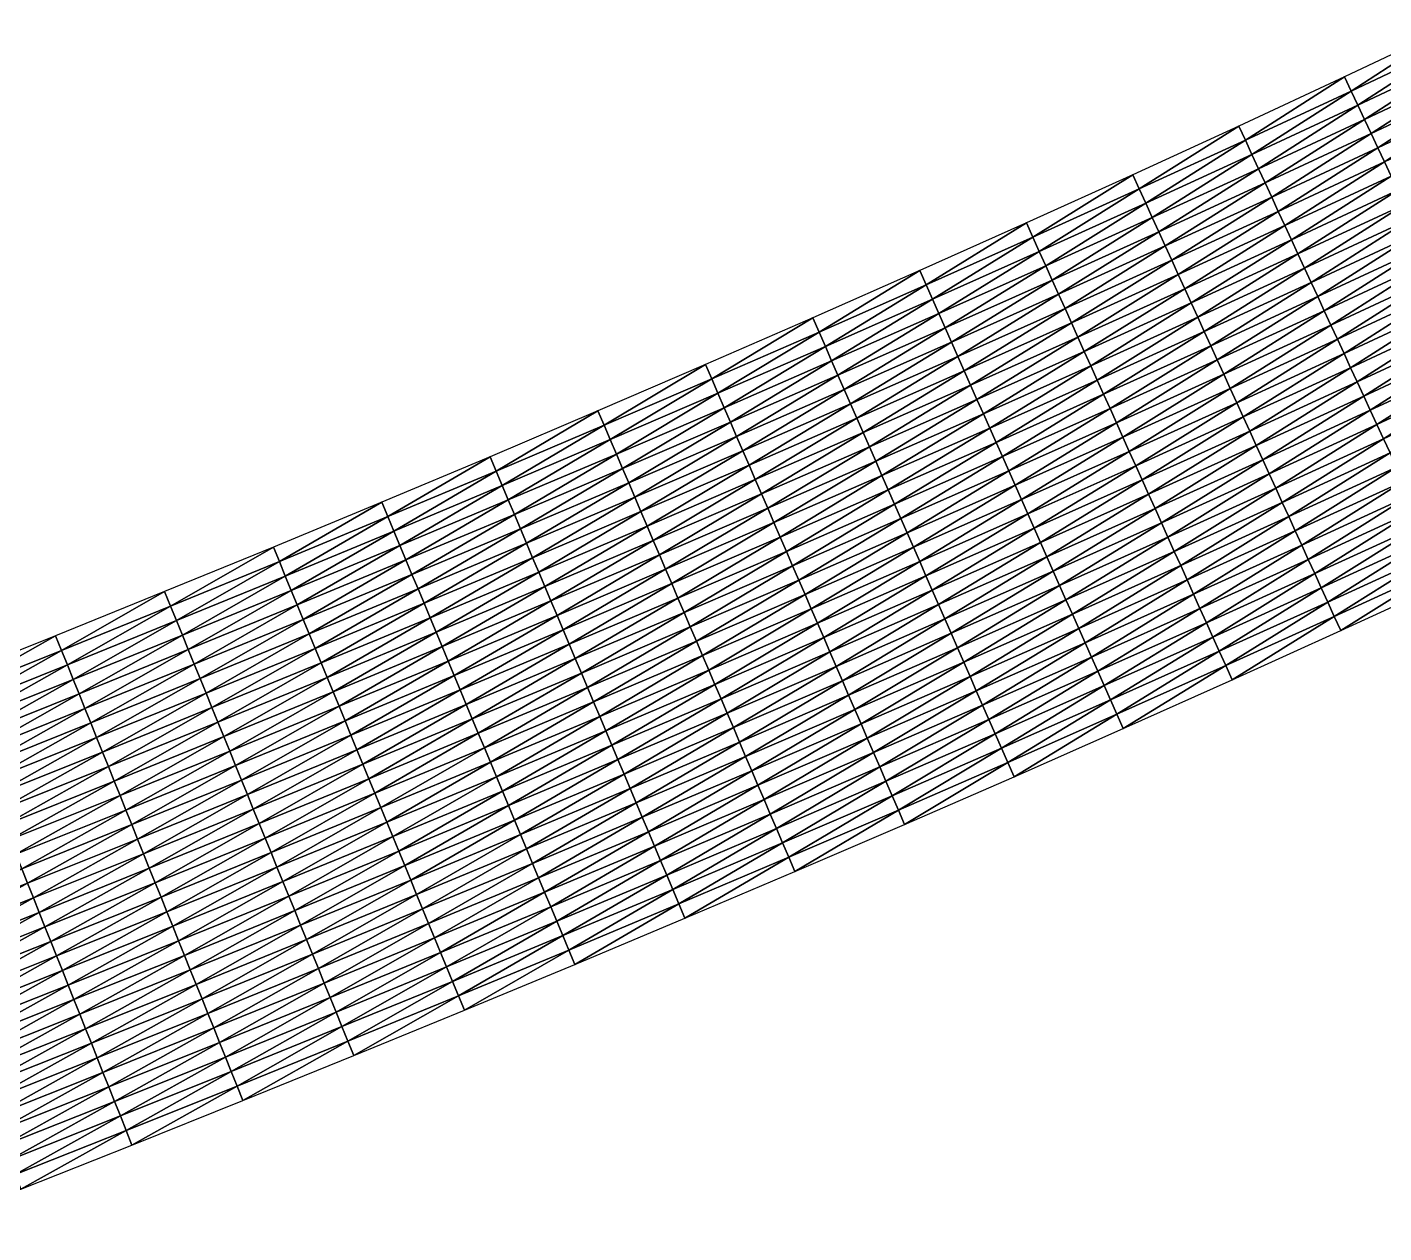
# Model space of a CAD drawing. Header units: metres. Extents: x 479979 to 482619, y 6959976 to 6961524.
# Drawn here: x 481612 to 481785.2, y 6960824.4 to 6960978.4 of the extents above; entities that cross this region are included whole.
import ezdxf

# ---------------------------------------------------------------- set-up
doc = ezdxf.new("R2010")
doc.units = ezdxf.units.M

msp = doc.modelspace()

# ---------------------------------------------------------------- meshes
at = {"layer": 'WORKING_PLATFORM_TOP'}
mesh = msp.add_polyface(dxfattribs=at)
corners = [(481780.984, 6960934.883, 6.813), (481794.645, 6960941.242, 6.852), (481793.797, 6960943.053, 6.86), (481780.145, 6960936.699, 6.821), (481792.948, 6960944.864, 6.869), (481779.306, 6960938.514, 6.83), (481792.099, 6960946.675, 6.877), (481778.466, 6960940.329, 6.838), (481791.251, 6960948.486, 6.886), (481777.627, 6960942.145, 6.847), (481790.402, 6960950.297, 6.894), (481776.788, 6960943.96, 6.855), (481789.553, 6960952.108, 6.902), (481775.949, 6960945.776, 6.864), (481788.705, 6960953.919, 6.911), (481775.109, 6960947.591, 6.872), (481787.856, 6960955.73, 6.919), (481774.27, 6960949.406, 6.881), (481787.007, 6960957.541, 6.928), (481773.431, 6960951.222, 6.889), (481786.159, 6960959.352, 6.936), (481772.592, 6960953.037, 6.898), (481785.31, 6960961.163, 6.445), (481771.752, 6960954.853, 6.406), (481784.461, 6960962.974, 6.453), (481770.913, 6960956.668, 6.415), (481783.613, 6960964.785, 6.462), (481770.074, 6960958.483, 6.423), (481782.764, 6960966.596, 6.47), (481769.234, 6960960.299, 6.432), (481781.915, 6960968.407, 6.479), (481768.395, 6960962.114, 6.44), (481781.067, 6960970.218, 6.487), (481767.556, 6960963.929, 6.449), (481780.218, 6960972.029, 6.496), (481804.834, 6960954.895, 6.923), (481803.976, 6960956.702, 6.932), (481803.118, 6960958.508, 6.94), (481802.26, 6960960.315, 6.949), (481801.401, 6960962.121, 6.957), (481800.543, 6960963.928, 6.966), (481799.685, 6960965.734, 6.974), (481798.827, 6960967.541, 6.482), (481797.969, 6960969.347, 6.491), (481797.11, 6960971.154, 6.499), (481796.252, 6960972.96, 6.508), (481795.394, 6960974.767, 6.516), (481794.536, 6960976.573, 6.525), (481793.677, 6960978.38, 6.533)]
mesh.append_faces([[corners[k] for k in face] for face in [(0, 1, 2), (3, 2, 4), (3, 4, 5), (5, 4, 6), (5, 6, 7), (7, 6, 8), (7, 8, 9), (9, 8, 10), (9, 10, 11), (11, 10, 12), (11, 12, 13), (13, 12, 14), (13, 14, 15), (15, 14, 16), (15, 16, 17), (17, 16, 18), (17, 18, 19), (19, 18, 20), (19, 20, 21), (21, 20, 22), (21, 22, 23), (23, 22, 24), (23, 24, 25), (25, 24, 26), (27, 26, 28), (29, 28, 30), (31, 30, 32), (33, 32, 34), (6, 35, 8), (8, 36, 10), (10, 37, 12), (12, 38, 14), (14, 39, 16), (16, 40, 18), (18, 40, 41), (18, 41, 20), (20, 41, 42), (20, 42, 22), (22, 42, 43), (22, 43, 24), (24, 43, 44), (24, 44, 26), (26, 44, 45), (26, 45, 28), (28, 45, 46), (28, 46, 30), (30, 46, 47), (30, 47, 32), (32, 47, 48), (32, 48, 34)]])
mesh = msp.add_polyface(dxfattribs=at)
corners = [(481747.8, 6960935.134, 6.788), (481761.474, 6960941.33, 6.832), (481760.644, 6960943.149, 6.84), (481746.979, 6960936.958, 6.796), (481759.814, 6960944.969, 6.849), (481746.158, 6960938.781, 6.805), (481758.984, 6960946.789, 6.858), (481745.337, 6960940.605, 6.814), (481758.154, 6960948.608, 6.366), (481744.516, 6960942.429, 6.322), (481757.324, 6960950.428, 6.375), (481743.695, 6960944.253, 6.331), (481756.494, 6960952.248, 6.383), (481742.874, 6960946.076, 6.34), (481755.664, 6960954.067, 6.392), (481742.054, 6960947.9, 6.348), (481754.834, 6960955.887, 6.4), (481741.233, 6960949.724, 6.357), (481754.004, 6960957.706, 6.409), (481740.412, 6960951.548, 6.366), (481753.174, 6960959.526, 6.418), (481739.591, 6960953.372, 6.374), (481763.964, 6960935.871, 6.806), (481777.627, 6960942.145, 6.847), (481776.788, 6960943.96, 6.855), (481763.134, 6960937.69, 6.815), (481775.949, 6960945.776, 6.864), (481762.304, 6960939.51, 6.823), (481775.109, 6960947.591, 6.872), (481774.27, 6960949.406, 6.881), (481773.431, 6960951.222, 6.889), (481772.592, 6960953.037, 6.898), (481771.752, 6960954.853, 6.406), (481770.913, 6960956.668, 6.415), (481770.074, 6960958.483, 6.423), (481769.234, 6960960.299, 6.432), (481768.395, 6960962.114, 6.44), (481767.556, 6960963.929, 6.449), (481766.717, 6960965.745, 6.457), (481783.613, 6960964.785, 6.462), (481782.764, 6960966.596, 6.47), (481781.915, 6960968.407, 6.479), (481781.067, 6960970.218, 6.487), (481780.218, 6960972.029, 6.496)]
mesh.append_faces([[corners[k] for k in face] for face in [(0, 1, 2), (3, 2, 4), (3, 4, 5), (5, 4, 6), (5, 6, 7), (7, 6, 8), (7, 8, 9), (9, 8, 10), (9, 10, 11), (11, 10, 12), (11, 12, 13), (13, 12, 14), (13, 14, 15), (15, 14, 16), (15, 16, 17), (17, 16, 18), (17, 18, 19), (19, 18, 20), (19, 20, 21), (22, 23, 24), (22, 24, 25), (25, 24, 26), (25, 26, 27), (27, 26, 28), (27, 28, 1), (1, 28, 29), (1, 29, 2), (2, 29, 30), (2, 30, 4), (4, 30, 31), (4, 31, 6), (6, 31, 32), (6, 32, 8), (8, 32, 33), (8, 33, 10), (10, 33, 34), (10, 34, 12), (12, 34, 35), (12, 35, 14), (14, 35, 36), (14, 36, 16), (16, 36, 37), (16, 37, 18), (18, 37, 38), (18, 38, 20), (33, 39, 34), (34, 40, 35), (35, 41, 36), (36, 42, 37), (37, 43, 38)]])
mesh = msp.add_polyface(dxfattribs=at)
corners = [(481704.959, 6960920.596, 6.624), (481718.73, 6960926.596, 6.696), (481717.927, 6960928.428, 6.705), (481704.165, 6960922.432, 6.634), (481717.123, 6960930.26, 6.214), (481703.37, 6960924.267, 6.143), (481716.32, 6960932.091, 6.223), (481702.575, 6960926.103, 6.152), (481715.517, 6960933.923, 6.232), (481701.781, 6960927.938, 6.161), (481714.714, 6960935.755, 6.241), (481700.986, 6960929.773, 6.171), (481713.911, 6960937.586, 6.25), (481721.139, 6960921.102, 6.669), (481734.899, 6960927.174, 6.728), (481734.087, 6960929.002, 6.737), (481720.336, 6960922.933, 6.678), (481733.275, 6960930.83, 6.746), (481719.533, 6960924.765, 6.687), (481732.463, 6960932.658, 6.755), (481731.651, 6960934.485, 6.764), (481730.839, 6960936.313, 6.272), (481730.027, 6960938.141, 6.281), (481729.215, 6960939.969, 6.29), (481728.403, 6960941.796, 6.299), (481727.591, 6960943.624, 6.308), (481726.779, 6960945.452, 6.316), (481713.108, 6960939.418, 6.259), (481725.967, 6960947.28, 6.325), (481712.304, 6960941.25, 6.268), (481737.335, 6960921.691, 6.702), (481750.262, 6960929.662, 6.762), (481736.523, 6960923.519, 6.711), (481749.442, 6960931.486, 6.77), (481735.711, 6960925.347, 6.72), (481748.621, 6960933.31, 6.779), (481747.8, 6960935.134, 6.788), (481746.979, 6960936.958, 6.796), (481746.158, 6960938.781, 6.805), (481745.337, 6960940.605, 6.814), (481744.516, 6960942.429, 6.322), (481743.695, 6960944.253, 6.331), (481742.874, 6960946.076, 6.34), (481742.054, 6960947.9, 6.348), (481741.233, 6960949.724, 6.357), (481740.412, 6960951.548, 6.366), (481739.591, 6960953.372, 6.374)]
mesh.append_faces([[corners[k] for k in face] for face in [(0, 1, 2), (3, 2, 4), (5, 4, 6), (7, 6, 8), (9, 8, 10), (11, 10, 12), (13, 14, 15), (16, 15, 17), (16, 17, 18), (18, 17, 19), (18, 19, 1), (1, 19, 20), (1, 20, 2), (2, 20, 21), (2, 21, 4), (4, 21, 22), (4, 22, 6), (6, 22, 23), (6, 23, 8), (8, 23, 24), (8, 24, 10), (10, 24, 25), (10, 25, 12), (12, 25, 26), (12, 26, 27), (27, 26, 28), (27, 28, 29), (30, 31, 32), (32, 33, 34), (34, 35, 14), (14, 36, 15), (15, 37, 17), (17, 37, 38), (17, 38, 19), (19, 38, 39), (19, 39, 20), (20, 39, 40), (20, 40, 21), (21, 40, 41), (21, 41, 22), (22, 41, 42), (22, 42, 23), (23, 42, 43), (23, 43, 24), (24, 43, 44), (24, 44, 25), (25, 44, 45), (25, 45, 26), (26, 45, 46), (26, 46, 28)]])
mesh = msp.add_polyface(dxfattribs=at)
corners = [(481742.206, 6960910.724, 6.649), (481756.009, 6960916.896, 6.701), (481755.188, 6960918.72, 6.709), (481741.394, 6960912.552, 6.658), (481754.367, 6960920.544, 6.718), (481740.582, 6960914.38, 6.667), (481753.546, 6960922.367, 6.727), (481739.77, 6960916.208, 6.675), (481752.725, 6960924.191, 6.736), (481738.959, 6960918.035, 6.684), (481751.904, 6960926.015, 6.744), (481738.147, 6960919.863, 6.693), (481751.083, 6960927.839, 6.753), (481737.335, 6960921.691, 6.702), (481750.262, 6960929.662, 6.762), (481736.523, 6960923.519, 6.711), (481749.442, 6960931.486, 6.77), (481735.711, 6960925.347, 6.72), (481748.621, 6960933.31, 6.779), (481734.899, 6960927.174, 6.728), (481747.8, 6960935.134, 6.788), (481734.087, 6960929.002, 6.737), (481746.979, 6960936.958, 6.796), (481758.471, 6960911.425, 6.675), (481772.264, 6960917.674, 6.72), (481771.434, 6960919.494, 6.729), (481757.65, 6960913.249, 6.683), (481770.604, 6960921.314, 6.738), (481756.829, 6960915.072, 6.692), (481769.774, 6960923.133, 6.746), (481768.944, 6960924.953, 6.755), (481768.114, 6960926.773, 6.763), (481767.284, 6960928.592, 6.772), (481766.454, 6960930.412, 6.78), (481765.624, 6960932.231, 6.789), (481764.794, 6960934.051, 6.798), (481763.964, 6960935.871, 6.806), (481763.134, 6960937.69, 6.815), (481762.304, 6960939.51, 6.823), (481761.474, 6960941.33, 6.832), (481760.644, 6960943.149, 6.84), (481782.663, 6960931.252, 6.796), (481781.823, 6960933.068, 6.804), (481780.984, 6960934.883, 6.813), (481780.145, 6960936.699, 6.821), (481779.306, 6960938.514, 6.83), (481778.466, 6960940.329, 6.838), (481777.627, 6960942.145, 6.847)]
mesh.append_faces([[corners[k] for k in face] for face in [(0, 1, 2), (3, 2, 4), (3, 4, 5), (5, 4, 6), (5, 6, 7), (7, 6, 8), (7, 8, 9), (9, 8, 10), (9, 10, 11), (11, 10, 12), (11, 12, 13), (13, 12, 14), (15, 14, 16), (17, 16, 18), (19, 18, 20), (21, 20, 22), (23, 24, 25), (26, 25, 27), (26, 27, 28), (28, 27, 29), (28, 29, 1), (1, 29, 30), (1, 30, 2), (2, 30, 31), (2, 31, 4), (4, 31, 32), (4, 32, 6), (6, 32, 33), (6, 33, 8), (8, 33, 34), (8, 34, 10), (10, 34, 35), (10, 35, 12), (12, 35, 36), (12, 36, 14), (14, 36, 37), (14, 37, 16), (16, 37, 38), (16, 38, 18), (18, 38, 39), (18, 39, 20), (20, 40, 22), (29, 41, 30), (30, 42, 31), (31, 43, 32), (32, 44, 33), (33, 45, 34), (34, 46, 35), (35, 46, 47), (35, 47, 36)]])
mesh = msp.add_polyface(dxfattribs=at)
corners = [(481765.859, 6960895.011, 6.097), (481779.734, 6960901.297, 6.143), (481778.904, 6960903.117, 6.152), (481793.573, 6960907.652, 6.185), (481792.734, 6960909.468, 6.194), (481791.895, 6960911.283, 6.202), (481778.074, 6960904.937, 6.16), (481791.055, 6960913.099, 6.211), (481777.244, 6960906.756, 6.169), (481790.216, 6960914.914, 6.219), (481776.414, 6960908.576, 6.177), (481789.377, 6960916.729, 6.228), (481775.584, 6960910.396, 6.186), (481788.537, 6960918.545, 6.236), (481774.754, 6960912.215, 6.195), (481787.698, 6960920.36, 6.745), (481773.924, 6960914.035, 6.703), (481786.859, 6960922.176, 6.753), (481773.094, 6960915.855, 6.712), (481786.02, 6960923.991, 6.762), (481772.264, 6960917.674, 6.72), (481785.18, 6960925.806, 6.77), (481771.434, 6960919.494, 6.729), (481784.341, 6960927.622, 6.779), (481770.604, 6960921.314, 6.738), (481783.502, 6960929.437, 6.787), (481769.774, 6960923.133, 6.746), (481782.663, 6960931.252, 6.796), (481768.944, 6960924.953, 6.755), (481781.823, 6960933.068, 6.804), (481768.114, 6960926.773, 6.763), (481780.984, 6960934.883, 6.813), (481767.284, 6960928.592, 6.772), (481780.145, 6960936.699, 6.821), (481766.454, 6960930.412, 6.78), (481779.306, 6960938.514, 6.83), (481765.624, 6960932.231, 6.789), (481778.466, 6960940.329, 6.838), (481803.981, 6960921.321, 6.259), (481803.132, 6960923.132, 6.267), (481802.284, 6960924.943, 6.275), (481801.435, 6960926.754, 6.784), (481800.586, 6960928.565, 6.792), (481799.737, 6960930.376, 6.801), (481798.889, 6960932.187, 6.809), (481798.04, 6960933.998, 6.818), (481797.191, 6960935.809, 6.826), (481796.343, 6960937.62, 6.835), (481795.494, 6960939.431, 6.843), (481794.645, 6960941.242, 6.852), (481793.797, 6960943.053, 6.86)]
mesh.append_faces([[corners[k] for k in face] for face in [(0, 1, 2), (1, 3, 4), (1, 4, 2), (2, 4, 5), (2, 5, 6), (6, 5, 7), (6, 7, 8), (8, 7, 9), (8, 9, 10), (10, 9, 11), (10, 11, 12), (12, 11, 13), (12, 13, 14), (14, 13, 15), (14, 15, 16), (16, 15, 17), (16, 17, 18), (18, 17, 19), (18, 19, 20), (20, 19, 21), (20, 21, 22), (22, 21, 23), (22, 23, 24), (24, 23, 25), (24, 25, 26), (26, 25, 27), (28, 27, 29), (30, 29, 31), (32, 31, 33), (34, 33, 35), (36, 35, 37), (7, 38, 9), (9, 39, 11), (11, 40, 13), (13, 41, 15), (15, 42, 17), (17, 43, 19), (19, 43, 44), (19, 44, 21), (21, 44, 45), (21, 45, 23), (23, 45, 46), (23, 46, 25), (25, 46, 47), (25, 47, 27), (27, 47, 48), (27, 48, 29), (29, 48, 49), (29, 49, 31), (31, 50, 33)]])
mesh = msp.add_polyface(dxfattribs=at)
corners = [(481681.977, 6960897.72, 6.37), (481695.869, 6960903.622, 6.48), (481695.083, 6960905.461, 6.489), (481681.199, 6960899.562, 6.38), (481694.297, 6960907.3, 6.499), (481680.421, 6960901.404, 6.39), (481693.511, 6960909.139, 6.509), (481679.643, 6960903.247, 6.401), (481692.724, 6960910.978, 6.518), (481699.014, 6960896.266, 6.441), (481712.905, 6960902.243, 6.532), (481712.111, 6960904.078, 6.541), (481698.228, 6960898.105, 6.451), (481711.316, 6960905.914, 6.55), (481697.442, 6960899.944, 6.46), (481710.522, 6960907.749, 6.56), (481696.656, 6960901.783, 6.47), (481709.727, 6960909.584, 6.569), (481708.932, 6960911.42, 6.578), (481708.138, 6960913.255, 6.587), (481707.343, 6960915.09, 6.597), (481706.548, 6960916.926, 6.606), (481705.754, 6960918.761, 6.615), (481691.938, 6960912.817, 6.528), (481704.959, 6960920.596, 6.624), (481691.152, 6960914.656, 6.537), (481704.165, 6960922.432, 6.634), (481690.366, 6960916.495, 6.547), (481703.37, 6960924.267, 6.143), (481689.58, 6960918.334, 6.057), (481702.575, 6960926.103, 6.152), (481688.793, 6960920.173, 6.066), (481701.781, 6960927.938, 6.161), (481688.007, 6960922.012, 6.076), (481700.986, 6960929.773, 6.171), (481687.221, 6960923.851, 6.085), (481700.192, 6960931.609, 6.18), (481686.435, 6960925.69, 6.095), (481699.397, 6960933.444, 6.189), (481685.648, 6960927.529, 6.104), (481698.602, 6960935.279, 6.198), (481684.862, 6960929.368, 6.114), (481718.73, 6960926.596, 6.696), (481717.927, 6960928.428, 6.705), (481717.123, 6960930.26, 6.214), (481716.32, 6960932.091, 6.223), (481715.517, 6960933.923, 6.232), (481714.714, 6960935.755, 6.241), (481713.911, 6960937.586, 6.25), (481713.108, 6960939.418, 6.259), (481712.304, 6960941.25, 6.268)]
mesh.append_faces([[corners[k] for k in face] for face in [(0, 1, 2), (3, 2, 4), (5, 4, 6), (7, 6, 8), (9, 10, 11), (12, 11, 13), (12, 13, 14), (14, 13, 15), (14, 15, 16), (16, 15, 17), (16, 17, 1), (1, 17, 18), (1, 18, 2), (2, 18, 19), (2, 19, 4), (4, 19, 20), (4, 20, 6), (6, 20, 21), (6, 21, 8), (8, 21, 22), (8, 22, 23), (23, 22, 24), (23, 24, 25), (25, 24, 26), (25, 26, 27), (27, 26, 28), (27, 28, 29), (29, 28, 30), (29, 30, 31), (31, 30, 32), (31, 32, 33), (33, 32, 34), (33, 34, 35), (35, 34, 36), (35, 36, 37), (37, 36, 38), (37, 38, 39), (39, 38, 40), (39, 40, 41), (22, 42, 24), (24, 43, 26), (26, 44, 28), (28, 45, 30), (30, 46, 32), (32, 47, 34), (34, 48, 36), (36, 48, 49), (36, 49, 38), (38, 49, 50), (38, 50, 40)]])
mesh = msp.add_polyface(dxfattribs=at)
corners = [(481649.518, 6960897.178, 6.145), (481663.431, 6960902.949, 6.301), (481662.661, 6960904.795, 6.311), (481648.756, 6960899.027, 6.156), (481661.89, 6960906.64, 5.822), (481647.993, 6960900.876, 5.707), (481661.12, 6960908.486, 5.832), (481647.231, 6960902.725, 5.678), (481660.35, 6960910.332, 5.843), (481665.741, 6960897.411, 6.269), (481679.643, 6960903.247, 6.401), (481678.865, 6960905.089, 6.411), (481664.971, 6960899.257, 6.28), (481678.087, 6960906.932, 6.421), (481664.201, 6960901.103, 6.29), (481677.309, 6960908.774, 6.431), (481676.531, 6960910.617, 6.441), (481675.753, 6960912.459, 5.951), (481674.975, 6960914.302, 5.961), (481674.197, 6960916.144, 5.971), (481673.418, 6960917.986, 5.981), (481659.58, 6960912.178, 5.853), (481672.64, 6960919.829, 5.991), (481658.81, 6960914.023, 5.864), (481671.862, 6960921.671, 6.001), (481658.04, 6960915.869, 5.874), (481671.084, 6960923.514, 6.011), (481657.27, 6960917.715, 5.884), (481681.977, 6960897.72, 6.37), (481695.083, 6960905.461, 6.489), (481681.199, 6960899.562, 6.38), (481694.297, 6960907.3, 6.499), (481680.421, 6960901.404, 6.39), (481693.511, 6960909.139, 6.509), (481692.724, 6960910.978, 6.518), (481691.938, 6960912.817, 6.528), (481691.152, 6960914.656, 6.537), (481690.366, 6960916.495, 6.547), (481689.58, 6960918.334, 6.057), (481688.793, 6960920.173, 6.066), (481688.007, 6960922.012, 6.076), (481687.221, 6960923.851, 6.085), (481686.435, 6960925.69, 6.095), (481685.648, 6960927.529, 6.104), (481684.862, 6960929.368, 6.114)]
mesh.append_faces([[corners[k] for k in face] for face in [(0, 1, 2), (3, 2, 4), (5, 4, 6), (7, 6, 8), (9, 10, 11), (9, 11, 12), (12, 11, 13), (12, 13, 14), (14, 13, 15), (14, 15, 1), (1, 15, 16), (1, 16, 2), (2, 16, 17), (2, 17, 4), (4, 17, 18), (4, 18, 6), (6, 18, 19), (6, 19, 8), (8, 19, 20), (8, 20, 21), (21, 20, 22), (21, 22, 23), (23, 22, 24), (23, 24, 25), (25, 24, 26), (25, 26, 27), (28, 29, 30), (30, 31, 32), (32, 33, 10), (10, 34, 11), (11, 34, 35), (11, 35, 13), (13, 35, 36), (13, 36, 15), (15, 36, 37), (15, 37, 16), (16, 37, 38), (16, 38, 17), (17, 38, 39), (17, 39, 18), (18, 39, 40), (18, 40, 19), (19, 40, 41), (19, 41, 20), (20, 41, 42), (20, 42, 22), (22, 42, 43), (22, 43, 24), (24, 43, 44), (24, 44, 26)]])
mesh = msp.add_polyface(dxfattribs=at)
corners = [(481715.289, 6960896.737, 6.504), (481729.171, 6960902.785, 6.578), (481728.368, 6960904.617, 6.587), (481714.495, 6960898.572, 6.513), (481727.565, 6960906.448, 6.597), (481713.7, 6960900.407, 6.522), (481726.762, 6960908.28, 6.606), (481712.905, 6960902.243, 6.532), (481725.958, 6960910.112, 6.615), (481712.111, 6960904.078, 6.541), (481725.155, 6960911.943, 6.624), (481711.316, 6960905.914, 6.55), (481724.352, 6960913.775, 6.633), (481710.522, 6960907.749, 6.56), (481723.549, 6960915.607, 6.642), (481709.727, 6960909.584, 6.569), (481722.746, 6960917.438, 6.651), (481708.932, 6960911.42, 6.578), (481721.943, 6960919.27, 6.66), (481708.138, 6960913.255, 6.587), (481721.139, 6960921.102, 6.669), (481707.343, 6960915.09, 6.597), (481720.336, 6960922.933, 6.678), (481706.548, 6960916.926, 6.606), (481719.533, 6960924.765, 6.687), (481705.754, 6960918.761, 6.615), (481718.73, 6960926.596, 6.696), (481731.581, 6960897.29, 6.551), (481745.454, 6960903.413, 6.614), (481744.642, 6960905.241, 6.622), (481730.778, 6960899.122, 6.56), (481743.83, 6960907.069, 6.631), (481729.974, 6960900.954, 6.569), (481743.018, 6960908.897, 6.64), (481742.206, 6960910.724, 6.649), (481741.394, 6960912.552, 6.658), (481740.582, 6960914.38, 6.667), (481739.77, 6960916.208, 6.675), (481738.959, 6960918.035, 6.684), (481738.147, 6960919.863, 6.693), (481737.335, 6960921.691, 6.702), (481736.523, 6960923.519, 6.711), (481735.711, 6960925.347, 6.72), (481734.899, 6960927.174, 6.728), (481734.087, 6960929.002, 6.737)]
mesh.append_faces([[corners[k] for k in face] for face in [(0, 1, 2), (3, 2, 4), (3, 4, 5), (5, 4, 6), (5, 6, 7), (7, 6, 8), (7, 8, 9), (9, 8, 10), (9, 10, 11), (11, 10, 12), (11, 12, 13), (13, 12, 14), (13, 14, 15), (15, 14, 16), (15, 16, 17), (17, 16, 18), (17, 18, 19), (19, 18, 20), (19, 20, 21), (21, 20, 22), (21, 22, 23), (23, 22, 24), (23, 24, 25), (25, 24, 26), (27, 28, 29), (30, 29, 31), (30, 31, 32), (32, 31, 33), (32, 33, 1), (1, 33, 34), (1, 34, 2), (2, 34, 35), (2, 35, 4), (4, 35, 36), (4, 36, 6), (6, 36, 37), (6, 37, 8), (8, 37, 38), (8, 38, 10), (10, 38, 39), (10, 39, 12), (12, 39, 40), (12, 40, 14), (14, 40, 41), (14, 41, 16), (16, 41, 42), (16, 42, 18), (18, 42, 43), (18, 43, 20), (20, 44, 22)]])
mesh = msp.add_polyface(dxfattribs=at)
corners = [(481738.006, 6960882.637, 5.979), (481751.95, 6960888.791, 6.043), (481751.138, 6960890.619, 6.052), (481737.203, 6960884.469, 5.988), (481750.326, 6960892.447, 6.061), (481736.4, 6960886.3, 5.997), (481749.514, 6960894.274, 6.069), (481735.597, 6960888.132, 6.006), (481748.702, 6960896.102, 6.078), (481734.793, 6960889.964, 6.015), (481747.89, 6960897.93, 6.087), (481733.99, 6960891.795, 6.024), (481747.078, 6960899.758, 6.096), (481733.187, 6960893.627, 6.033), (481746.266, 6960901.586, 6.605), (481765.859, 6960895.011, 6.097), (481765.038, 6960896.835, 6.105), (481764.217, 6960898.658, 6.114), (481763.397, 6960900.482, 6.123), (481762.576, 6960902.306, 6.131), (481761.755, 6960904.13, 6.14), (481760.934, 6960905.953, 6.149), (481760.113, 6960907.777, 6.657), (481759.292, 6960909.601, 6.666), (481745.454, 6960903.413, 6.614), (481758.471, 6960911.425, 6.675), (481744.642, 6960905.241, 6.622), (481757.65, 6960913.249, 6.683), (481743.83, 6960907.069, 6.631), (481756.829, 6960915.072, 6.692), (481743.018, 6960908.897, 6.64), (481756.009, 6960916.896, 6.701), (481742.206, 6960910.724, 6.649), (481755.188, 6960918.72, 6.709), (481741.394, 6960912.552, 6.658), (481778.904, 6960903.117, 6.152), (481778.074, 6960904.937, 6.16), (481777.244, 6960906.756, 6.169), (481776.414, 6960908.576, 6.177), (481775.584, 6960910.396, 6.186), (481774.754, 6960912.215, 6.195), (481773.924, 6960914.035, 6.703), (481773.094, 6960915.855, 6.712), (481772.264, 6960917.674, 6.72), (481771.434, 6960919.494, 6.729)]
mesh.append_faces([[corners[k] for k in face] for face in [(0, 1, 2), (3, 2, 4), (5, 4, 6), (7, 6, 8), (9, 8, 10), (11, 10, 12), (13, 12, 14), (1, 15, 16), (1, 16, 2), (2, 16, 17), (2, 17, 4), (4, 17, 18), (4, 18, 6), (6, 18, 19), (6, 19, 8), (8, 19, 20), (8, 20, 10), (10, 20, 21), (10, 21, 12), (12, 21, 22), (12, 22, 14), (14, 22, 23), (14, 23, 24), (24, 23, 25), (24, 25, 26), (26, 25, 27), (26, 27, 28), (28, 27, 29), (28, 29, 30), (30, 29, 31), (30, 31, 32), (32, 33, 34), (15, 35, 16), (16, 35, 36), (16, 36, 17), (17, 36, 37), (17, 37, 18), (18, 37, 38), (18, 38, 19), (19, 38, 39), (19, 39, 20), (20, 39, 40), (20, 40, 21), (21, 40, 41), (21, 41, 22), (22, 41, 42), (22, 42, 23), (23, 42, 43), (23, 43, 25), (25, 44, 27)]])
mesh = msp.add_polyface(dxfattribs=at)
corners = [(481621.595, 6960885.796, 5.75), (481635.573, 6960891.461, 5.961), (481634.818, 6960893.313, 5.973), (481620.847, 6960887.651, 5.763), (481634.063, 6960895.165, 5.601), (481620.099, 6960889.506, 5.475), (481633.308, 6960897.017, 5.496), (481619.352, 6960891.361, 5.287), (481632.553, 6960898.87, 5.508), (481618.604, 6960893.216, 5.299), (481631.798, 6960900.722, 5.519), (481617.856, 6960895.071, 5.312), (481631.043, 6960902.574, 5.531), (481617.109, 6960896.926, 5.324), (481630.288, 6960904.426, 5.543), (481616.361, 6960898.781, 5.336), (481629.533, 6960906.278, 5.554), (481638.592, 6960884.053, 5.914), (481652.568, 6960889.782, 6.1), (481651.805, 6960891.631, 6.111), (481637.837, 6960885.905, 5.926), (481651.043, 6960893.48, 6.123), (481637.082, 6960887.757, 5.938), (481650.281, 6960895.329, 6.134), (481636.327, 6960889.609, 5.949), (481649.518, 6960897.178, 6.145), (481648.756, 6960899.027, 6.156), (481647.993, 6960900.876, 5.707), (481647.231, 6960902.725, 5.678), (481646.469, 6960904.574, 5.689), (481645.706, 6960906.423, 5.7), (481644.944, 6960908.272, 5.711), (481644.181, 6960910.121, 5.722), (481643.419, 6960911.97, 5.733), (481664.201, 6960901.103, 6.29), (481663.431, 6960902.949, 6.301), (481662.661, 6960904.795, 6.311), (481661.89, 6960906.64, 5.822), (481661.12, 6960908.486, 5.832), (481660.35, 6960910.332, 5.843), (481659.58, 6960912.178, 5.853), (481658.81, 6960914.023, 5.864), (481658.04, 6960915.869, 5.874), (481657.27, 6960917.715, 5.884)]
mesh.append_faces([[corners[k] for k in face] for face in [(0, 1, 2), (0, 2, 3), (3, 2, 4), (3, 4, 5), (5, 4, 6), (5, 6, 7), (7, 6, 8), (7, 8, 9), (9, 8, 10), (9, 10, 11), (11, 10, 12), (13, 12, 14), (15, 14, 16), (17, 18, 19), (20, 19, 21), (20, 21, 22), (22, 21, 23), (22, 23, 24), (24, 23, 25), (24, 25, 1), (1, 25, 26), (1, 26, 2), (2, 26, 27), (2, 27, 4), (4, 27, 28), (4, 28, 6), (6, 28, 29), (6, 29, 8), (8, 29, 30), (8, 30, 10), (10, 30, 31), (10, 31, 12), (12, 31, 32), (12, 32, 14), (14, 32, 33), (14, 33, 16), (21, 34, 23), (23, 35, 25), (25, 36, 26), (26, 37, 27), (27, 38, 28), (28, 39, 29), (29, 39, 40), (29, 40, 30), (30, 40, 41), (30, 41, 31), (31, 41, 42), (31, 42, 32), (32, 42, 43), (32, 43, 33)]])
mesh = msp.add_polyface(dxfattribs=at)
corners = [(481598.683, 6960861.589, 5.168), (481612.77, 6960867.176, 5.425), (481612.029, 6960869.033, 5.438), (481597.949, 6960863.45, 5.181), (481611.289, 6960870.891, 5.451), (481597.215, 6960865.31, 5.195), (481610.548, 6960872.749, 5.464), (481596.481, 6960867.17, 5.208), (481609.807, 6960874.607, 5.477), (481595.747, 6960869.031, 5.221), (481609.067, 6960876.464, 5.49), (481595.013, 6960870.891, 5.234), (481608.326, 6960878.322, 5.502), (481594.279, 6960872.752, 5.248), (481607.585, 6960880.18, 5.515), (481593.545, 6960874.612, 5.261), (481606.845, 6960882.038, 5.528), (481592.812, 6960876.473, 5.274), (481606.104, 6960883.896, 5.329), (481592.078, 6960878.333, 5.168), (481605.363, 6960885.753, 5.054), (481591.344, 6960880.194, 4.801), (481604.623, 6960887.611, 5.066), (481614.251, 6960863.46, 5.4), (481627.576, 6960870.956, 5.652), (481613.511, 6960865.318, 5.412), (481626.828, 6960872.811, 5.664), (481626.081, 6960874.666, 5.677), (481625.333, 6960876.521, 5.689), (481624.585, 6960878.376, 5.701), (481623.838, 6960880.231, 5.714), (481623.09, 6960882.086, 5.726), (481622.342, 6960883.941, 5.738), (481621.595, 6960885.796, 5.75), (481620.847, 6960887.651, 5.763), (481620.099, 6960889.506, 5.475), (481619.352, 6960891.361, 5.287), (481618.604, 6960893.216, 5.299), (481617.856, 6960895.071, 5.312), (481603.882, 6960889.469, 5.079), (481617.109, 6960896.926, 5.324), (481603.141, 6960891.327, 5.092), (481616.361, 6960898.781, 5.336), (481602.401, 6960893.185, 5.105), (481615.613, 6960900.636, 5.348), (481601.66, 6960895.042, 5.117), (481631.043, 6960902.574, 5.531), (481630.288, 6960904.426, 5.543), (481629.533, 6960906.278, 5.554)]
mesh.append_faces([[corners[k] for k in face] for face in [(0, 1, 2), (3, 2, 4), (3, 4, 5), (5, 4, 6), (5, 6, 7), (7, 6, 8), (7, 8, 9), (9, 8, 10), (11, 10, 12), (13, 12, 14), (15, 14, 16), (17, 16, 18), (19, 18, 20), (21, 20, 22), (23, 24, 25), (25, 24, 26), (25, 26, 1), (1, 26, 27), (1, 27, 2), (2, 27, 28), (2, 28, 4), (4, 28, 29), (4, 29, 6), (6, 29, 30), (6, 30, 8), (8, 30, 31), (8, 31, 10), (10, 31, 32), (10, 32, 12), (12, 32, 33), (12, 33, 14), (14, 33, 34), (14, 34, 16), (16, 34, 35), (16, 35, 18), (18, 35, 36), (18, 36, 20), (20, 36, 37), (20, 37, 22), (22, 37, 38), (22, 38, 39), (39, 38, 40), (39, 40, 41), (41, 40, 42), (41, 42, 43), (43, 42, 44), (43, 44, 45), (38, 46, 40), (40, 47, 42), (42, 48, 44)]])
mesh = msp.add_polyface(dxfattribs=at)
corners = [(481710.022, 6960870.521, 5.806), (481724.03, 6960876.548, 5.901), (481723.235, 6960878.383, 5.91), (481709.235, 6960872.36, 5.815), (481722.441, 6960880.218, 5.92), (481708.449, 6960874.199, 5.825), (481721.646, 6960882.054, 5.929), (481707.663, 6960876.038, 5.835), (481720.851, 6960883.889, 5.938), (481706.877, 6960877.877, 5.844), (481720.057, 6960885.724, 5.948), (481706.09, 6960879.716, 5.854), (481719.262, 6960887.56, 5.957), (481705.304, 6960881.555, 5.907), (481718.468, 6960889.395, 6.466), (481704.518, 6960883.394, 6.373), (481717.673, 6960891.231, 6.476), (481703.732, 6960885.233, 6.383), (481716.878, 6960893.066, 6.485), (481702.946, 6960887.072, 6.393), (481716.084, 6960894.901, 6.494), (481702.159, 6960888.911, 6.403), (481715.289, 6960896.737, 6.504), (481701.373, 6960890.75, 6.412), (481714.495, 6960898.572, 6.513), (481738.006, 6960882.637, 5.979), (481737.203, 6960884.469, 5.988), (481736.4, 6960886.3, 5.997), (481735.597, 6960888.132, 6.006), (481734.793, 6960889.964, 6.015), (481733.99, 6960891.795, 6.024), (481733.187, 6960893.627, 6.033), (481732.384, 6960895.459, 6.542), (481731.581, 6960897.29, 6.551), (481730.778, 6960899.122, 6.56), (481729.974, 6960900.954, 6.569), (481729.171, 6960902.785, 6.578), (481728.368, 6960904.617, 6.587), (481751.138, 6960890.619, 6.052), (481750.326, 6960892.447, 6.061), (481749.514, 6960894.274, 6.069), (481748.702, 6960896.102, 6.078), (481747.89, 6960897.93, 6.087), (481747.078, 6960899.758, 6.096), (481746.266, 6960901.586, 6.605), (481745.454, 6960903.413, 6.614), (481744.642, 6960905.241, 6.622)]
mesh.append_faces([[corners[k] for k in face] for face in [(0, 1, 2), (0, 2, 3), (3, 2, 4), (3, 4, 5), (5, 4, 6), (5, 6, 7), (7, 6, 8), (7, 8, 9), (9, 8, 10), (9, 10, 11), (11, 10, 12), (13, 12, 14), (15, 14, 16), (17, 16, 18), (19, 18, 20), (21, 20, 22), (23, 22, 24), (1, 25, 26), (1, 26, 2), (2, 26, 27), (2, 27, 4), (4, 27, 28), (4, 28, 6), (6, 28, 29), (6, 29, 8), (8, 29, 30), (8, 30, 10), (10, 30, 31), (10, 31, 12), (12, 31, 32), (12, 32, 14), (14, 32, 33), (14, 33, 16), (16, 33, 34), (16, 34, 18), (18, 34, 35), (18, 35, 20), (20, 35, 36), (20, 36, 22), (22, 37, 24), (25, 38, 26), (26, 39, 27), (27, 40, 28), (28, 41, 29), (29, 42, 30), (30, 43, 31), (31, 44, 32), (32, 44, 45), (32, 45, 33), (33, 46, 34)]])
mesh = msp.add_polyface(dxfattribs=at)
corners = [(481659.429, 6960873.142, 6), (481673.442, 6960878.954, 6.163), (481672.672, 6960880.799, 6.174), (481658.667, 6960874.991, 6.011), (481671.902, 6960882.645, 6.185), (481657.905, 6960876.84, 6.022), (481671.132, 6960884.491, 6.195), (481657.142, 6960878.689, 6.034), (481670.362, 6960886.337, 6.206), (481656.38, 6960880.537, 6.045), (481669.592, 6960888.183, 6.216), (481655.617, 6960882.386, 6.056), (481668.821, 6960890.028, 6.227), (481654.855, 6960884.235, 6.067), (481668.051, 6960891.874, 6.237), (481654.093, 6960886.084, 6.078), (481667.281, 6960893.72, 6.248), (481653.33, 6960887.933, 6.089), (481666.511, 6960895.566, 6.259), (481652.568, 6960889.782, 6.1), (481665.741, 6960897.411, 6.269), (481651.805, 6960891.631, 6.111), (481664.971, 6960899.257, 6.28), (481651.043, 6960893.48, 6.123), (481664.201, 6960901.103, 6.29), (481650.281, 6960895.329, 6.134), (481663.431, 6960902.949, 6.301), (481675.753, 6960873.416, 6.131), (481689.758, 6960879.295, 6.27), (481688.98, 6960881.138, 6.28), (481674.982, 6960875.262, 6.142), (481688.202, 6960882.98, 6.29), (481674.212, 6960877.108, 6.153), (481687.424, 6960884.822, 6.3), (481686.646, 6960886.665, 6.31), (481685.868, 6960888.507, 6.32), (481685.09, 6960890.35, 6.33), (481684.311, 6960892.192, 6.34), (481683.533, 6960894.035, 6.35), (481682.755, 6960895.877, 6.36), (481681.977, 6960897.72, 6.37), (481681.199, 6960899.562, 6.38), (481680.421, 6960901.404, 6.39), (481679.643, 6960903.247, 6.401), (481696.656, 6960901.783, 6.47), (481695.869, 6960903.622, 6.48)]
mesh.append_faces([[corners[k] for k in face] for face in [(0, 1, 2), (3, 2, 4), (3, 4, 5), (5, 4, 6), (5, 6, 7), (7, 6, 8), (7, 8, 9), (9, 8, 10), (9, 10, 11), (11, 10, 12), (11, 12, 13), (13, 12, 14), (13, 14, 15), (15, 14, 16), (15, 16, 17), (17, 16, 18), (17, 18, 19), (19, 18, 20), (19, 20, 21), (21, 20, 22), (21, 22, 23), (23, 22, 24), (25, 24, 26), (27, 28, 29), (30, 29, 31), (30, 31, 32), (32, 31, 33), (32, 33, 1), (1, 33, 34), (1, 34, 2), (2, 34, 35), (2, 35, 4), (4, 35, 36), (4, 36, 6), (6, 36, 37), (6, 37, 8), (8, 37, 38), (8, 38, 10), (10, 38, 39), (10, 39, 12), (12, 39, 40), (12, 40, 14), (14, 40, 41), (14, 41, 16), (16, 41, 42), (16, 42, 18), (18, 42, 43), (18, 43, 20), (38, 44, 39), (39, 45, 40)]])
mesh = msp.add_polyface(dxfattribs=at)
corners = [(481681.914, 6960858.65, 5.546), (481695.983, 6960864.555, 5.688), (481695.204, 6960866.398, 5.699), (481681.143, 6960860.496, 5.557), (481694.426, 6960868.24, 5.709), (481680.373, 6960862.342, 5.568), (481693.648, 6960870.083, 5.719), (481679.603, 6960864.187, 5.578), (481692.87, 6960871.925, 5.729), (481710.022, 6960870.521, 5.806), (481709.235, 6960872.36, 5.815), (481708.449, 6960874.199, 5.825), (481707.663, 6960876.038, 5.835), (481706.877, 6960877.877, 5.844), (481706.09, 6960879.716, 5.854), (481692.092, 6960873.768, 5.739), (481705.304, 6960881.555, 5.907), (481691.314, 6960875.61, 5.858), (481704.518, 6960883.394, 6.373), (481690.536, 6960877.453, 6.259), (481703.732, 6960885.233, 6.383), (481689.758, 6960879.295, 6.27), (481702.946, 6960887.072, 6.393), (481688.98, 6960881.138, 6.28), (481702.159, 6960888.911, 6.403), (481688.202, 6960882.98, 6.29), (481701.373, 6960890.75, 6.412), (481687.424, 6960884.822, 6.3), (481700.587, 6960892.589, 6.422), (481686.646, 6960886.665, 6.31), (481699.801, 6960894.428, 6.431), (481685.868, 6960888.507, 6.32), (481699.014, 6960896.266, 6.441), (481685.09, 6960890.35, 6.33), (481698.228, 6960898.105, 6.451), (481684.311, 6960892.192, 6.34), (481697.442, 6960899.944, 6.46), (481683.533, 6960894.035, 6.35), (481696.656, 6960901.783, 6.47), (481682.755, 6960895.877, 6.36), (481695.869, 6960903.622, 6.48), (481719.262, 6960887.56, 5.957), (481718.468, 6960889.395, 6.466), (481717.673, 6960891.231, 6.476), (481716.878, 6960893.066, 6.485), (481716.084, 6960894.901, 6.494), (481715.289, 6960896.737, 6.504), (481714.495, 6960898.572, 6.513), (481713.7, 6960900.407, 6.522), (481712.905, 6960902.243, 6.532), (481712.111, 6960904.078, 6.541)]
mesh.append_faces([[corners[k] for k in face] for face in [(0, 1, 2), (3, 2, 4), (5, 4, 6), (7, 6, 8), (1, 9, 10), (1, 10, 2), (2, 10, 11), (2, 11, 4), (4, 11, 12), (4, 12, 6), (6, 12, 13), (6, 13, 8), (8, 13, 14), (8, 14, 15), (15, 14, 16), (15, 16, 17), (17, 16, 18), (17, 18, 19), (19, 18, 20), (19, 20, 21), (21, 20, 22), (21, 22, 23), (23, 22, 24), (23, 24, 25), (25, 24, 26), (25, 26, 27), (27, 26, 28), (27, 28, 29), (29, 28, 30), (29, 30, 31), (31, 30, 32), (31, 32, 33), (33, 32, 34), (33, 34, 35), (35, 34, 36), (35, 36, 37), (37, 36, 38), (39, 38, 40), (14, 41, 16), (16, 42, 18), (18, 43, 20), (20, 44, 22), (22, 45, 24), (24, 46, 26), (26, 47, 28), (28, 47, 48), (28, 48, 30), (30, 48, 49), (30, 49, 32), (32, 50, 34)]])
mesh = msp.add_polyface(dxfattribs=at)
corners = [(481614.992, 6960861.602, 5.387), (481629.071, 6960867.246, 5.627), (481628.324, 6960869.101, 5.64), (481614.251, 6960863.46, 5.4), (481627.576, 6960870.956, 5.652), (481631.314, 6960861.681, 5.59), (481645.386, 6960867.385, 5.809), (481644.632, 6960869.237, 5.82), (481630.567, 6960863.536, 5.603), (481643.877, 6960871.089, 5.832), (481629.819, 6960865.391, 5.615), (481643.122, 6960872.941, 5.844), (481642.367, 6960874.793, 5.856), (481641.612, 6960876.645, 5.867), (481640.857, 6960878.497, 5.879), (481626.828, 6960872.811, 5.664), (481640.102, 6960880.349, 5.891), (481626.081, 6960874.666, 5.677), (481639.347, 6960882.201, 5.903), (481625.333, 6960876.521, 5.689), (481638.592, 6960884.053, 5.914), (481624.585, 6960878.376, 5.701), (481637.837, 6960885.905, 5.926), (481623.838, 6960880.231, 5.714), (481637.082, 6960887.757, 5.938), (481623.09, 6960882.086, 5.726), (481636.327, 6960889.609, 5.949), (481622.342, 6960883.941, 5.738), (481635.573, 6960891.461, 5.961), (481621.595, 6960885.796, 5.75), (481647.651, 6960861.828, 5.773), (481660.954, 6960869.444, 5.978), (481646.896, 6960863.68, 5.785), (481660.192, 6960871.293, 5.989), (481646.141, 6960865.532, 5.797), (481659.429, 6960873.142, 6), (481658.667, 6960874.991, 6.011), (481657.905, 6960876.84, 6.022), (481657.142, 6960878.689, 6.034), (481656.38, 6960880.537, 6.045), (481655.617, 6960882.386, 6.056), (481654.855, 6960884.235, 6.067), (481654.093, 6960886.084, 6.078), (481653.33, 6960887.933, 6.089), (481652.568, 6960889.782, 6.1), (481651.805, 6960891.631, 6.111)]
mesh.append_faces([[corners[k] for k in face] for face in [(0, 1, 2), (3, 2, 4), (5, 6, 7), (8, 7, 9), (8, 9, 10), (10, 9, 11), (10, 11, 1), (1, 11, 12), (1, 12, 2), (2, 12, 13), (2, 13, 4), (4, 13, 14), (4, 14, 15), (15, 14, 16), (15, 16, 17), (17, 16, 18), (17, 18, 19), (19, 18, 20), (19, 20, 21), (21, 20, 22), (21, 22, 23), (23, 22, 24), (23, 24, 25), (25, 24, 26), (25, 26, 27), (27, 26, 28), (27, 28, 29), (30, 31, 32), (32, 33, 34), (34, 33, 35), (34, 35, 6), (6, 35, 36), (6, 36, 7), (7, 36, 37), (7, 37, 9), (9, 37, 38), (9, 38, 11), (11, 38, 39), (11, 39, 12), (12, 39, 40), (12, 40, 13), (13, 40, 41), (13, 41, 14), (14, 41, 42), (14, 42, 16), (16, 42, 43), (16, 43, 18), (18, 43, 44), (18, 44, 20), (20, 45, 22)]])
mesh = msp.add_polyface(dxfattribs=at)
corners = [(481653.69, 6960847.012, 5.178), (481667.816, 6960852.803, 5.376), (481667.053, 6960854.652, 5.388), (481652.936, 6960848.864, 5.19), (481666.291, 6960856.501, 5.399), (481652.181, 6960850.716, 5.202), (481665.529, 6960858.35, 5.41), (481651.426, 6960852.568, 5.214), (481664.766, 6960860.199, 5.421), (481650.671, 6960854.42, 5.226), (481664.004, 6960862.048, 5.433), (481649.916, 6960856.272, 5.238), (481663.241, 6960863.897, 5.707), (481649.161, 6960858.124, 5.601), (481662.479, 6960865.746, 5.955), (481648.406, 6960859.976, 5.761), (481661.717, 6960867.595, 5.966), (481647.651, 6960861.828, 5.773), (481660.954, 6960869.444, 5.978), (481646.896, 6960863.68, 5.785), (481660.192, 6960871.293, 5.989), (481681.914, 6960858.65, 5.546), (481681.143, 6960860.496, 5.557), (481680.373, 6960862.342, 5.568), (481679.603, 6960864.187, 5.578), (481678.833, 6960866.033, 5.589), (481678.063, 6960867.879, 5.6), (481677.293, 6960869.725, 5.792), (481676.523, 6960871.57, 6.121), (481675.753, 6960873.416, 6.131), (481674.982, 6960875.262, 6.142), (481674.212, 6960877.108, 6.153), (481673.442, 6960878.954, 6.163), (481659.429, 6960873.142, 6), (481672.672, 6960880.799, 6.174), (481658.667, 6960874.991, 6.011), (481695.204, 6960866.398, 5.699), (481694.426, 6960868.24, 5.709), (481693.648, 6960870.083, 5.719), (481692.87, 6960871.925, 5.729), (481692.092, 6960873.768, 5.739), (481691.314, 6960875.61, 5.858), (481690.536, 6960877.453, 6.259), (481689.758, 6960879.295, 6.27), (481688.98, 6960881.138, 6.28)]
mesh.append_faces([[corners[k] for k in face] for face in [(0, 1, 2), (0, 2, 3), (3, 2, 4), (3, 4, 5), (5, 4, 6), (5, 6, 7), (7, 6, 8), (7, 8, 9), (9, 8, 10), (11, 10, 12), (13, 12, 14), (15, 14, 16), (17, 16, 18), (19, 18, 20), (1, 21, 22), (1, 22, 2), (2, 22, 23), (2, 23, 4), (4, 23, 24), (4, 24, 6), (6, 24, 25), (6, 25, 8), (8, 25, 26), (8, 26, 10), (10, 26, 27), (10, 27, 12), (12, 27, 28), (12, 28, 14), (14, 28, 29), (14, 29, 16), (16, 29, 30), (16, 30, 18), (18, 30, 31), (18, 31, 20), (20, 31, 32), (20, 32, 33), (33, 34, 35), (21, 36, 22), (22, 37, 23), (23, 38, 24), (24, 39, 25), (25, 39, 40), (25, 40, 26), (26, 40, 41), (26, 41, 27), (27, 41, 42), (27, 42, 28), (28, 42, 43), (28, 43, 29), (29, 44, 30)]])
mesh = msp.add_polyface(dxfattribs=at)
corners = [(481596.935, 6960824.379, 4.172), (481611.16, 6960829.961, 4.442), (481610.426, 6960831.822, 4.455), (481596.208, 6960826.242, 4.186), (481609.692, 6960833.682, 4.469), (481595.48, 6960828.105, 4.199), (481608.958, 6960835.543, 4.482), (481594.753, 6960829.968, 4.213), (481608.224, 6960837.403, 4.495), (481594.026, 6960831.831, 4.226), (481607.49, 6960839.263, 4.509), (481593.298, 6960833.694, 4.24), (481606.756, 6960841.124, 5.022), (481592.571, 6960835.557, 4.753), (481606.022, 6960842.984, 5.035), (481591.843, 6960837.42, 4.766), (481605.288, 6960844.845, 5.048), (481625.361, 6960835.593, 4.706), (481624.621, 6960837.451, 4.719), (481623.88, 6960839.309, 4.732), (481623.139, 6960841.166, 4.745), (481622.399, 6960843.024, 4.757), (481621.658, 6960844.882, 4.77), (481620.917, 6960846.74, 5.283), (481620.177, 6960848.598, 5.296), (481619.436, 6960850.455, 5.309), (481618.695, 6960852.313, 5.322), (481604.554, 6960846.705, 5.062), (481617.955, 6960854.171, 5.335), (481603.821, 6960848.566, 5.075), (481617.214, 6960856.029, 5.348), (481603.087, 6960850.426, 5.088), (481616.473, 6960857.887, 5.361), (481602.353, 6960852.287, 5.102), (481615.733, 6960859.744, 5.374), (481601.619, 6960854.147, 5.115), (481614.992, 6960861.602, 5.387), (481600.885, 6960856.008, 5.128), (481614.251, 6960863.46, 5.4), (481600.151, 6960857.868, 5.141), (481613.511, 6960865.318, 5.412), (481599.417, 6960859.729, 5.155), (481612.77, 6960867.176, 5.425), (481598.683, 6960861.589, 5.168), (481612.029, 6960869.033, 5.438), (481597.949, 6960863.45, 5.181), (481632.062, 6960859.826, 5.578), (481631.314, 6960861.681, 5.59), (481630.567, 6960863.536, 5.603), (481629.819, 6960865.391, 5.615), (481629.071, 6960867.246, 5.627), (481628.324, 6960869.101, 5.64)]
mesh.append_faces([[corners[k] for k in face] for face in [(0, 1, 2), (0, 2, 3), (3, 2, 4), (5, 4, 6), (7, 6, 8), (9, 8, 10), (11, 10, 12), (13, 12, 14), (15, 14, 16), (1, 17, 18), (1, 18, 2), (2, 18, 19), (2, 19, 4), (4, 19, 20), (4, 20, 6), (6, 20, 21), (6, 21, 8), (8, 21, 22), (8, 22, 10), (10, 22, 23), (10, 23, 12), (12, 23, 24), (12, 24, 14), (14, 24, 25), (14, 25, 16), (16, 25, 26), (16, 26, 27), (27, 26, 28), (27, 28, 29), (29, 28, 30), (29, 30, 31), (31, 30, 32), (31, 32, 33), (33, 32, 34), (33, 34, 35), (35, 34, 36), (35, 36, 37), (37, 36, 38), (37, 38, 39), (39, 38, 40), (39, 40, 41), (41, 40, 42), (41, 42, 43), (43, 44, 45), (26, 46, 28), (28, 47, 30), (30, 48, 32), (32, 49, 34), (34, 50, 36), (36, 51, 38)]])
mesh = msp.add_polyface(dxfattribs=at)
corners = [(481625.361, 6960835.593, 4.706), (481639.539, 6960841.276, 4.953), (481638.791, 6960843.131, 4.966), (481624.621, 6960837.451, 4.719), (481638.043, 6960844.986, 4.978), (481623.88, 6960839.309, 4.732), (481637.296, 6960846.841, 4.991), (481623.139, 6960841.166, 4.745), (481636.548, 6960848.696, 5.003), (481622.399, 6960843.024, 4.757), (481635.8, 6960850.551, 5.016), (481621.658, 6960844.882, 4.77), (481635.053, 6960852.406, 5.475), (481620.917, 6960846.74, 5.283), (481634.305, 6960854.261, 5.541), (481620.177, 6960848.598, 5.296), (481633.557, 6960856.116, 5.553), (481619.436, 6960850.455, 5.309), (481632.81, 6960857.971, 5.565), (481618.695, 6960852.313, 5.322), (481632.062, 6960859.826, 5.578), (481617.955, 6960854.171, 5.335), (481631.314, 6960861.681, 5.59), (481617.214, 6960856.029, 5.348), (481630.567, 6960863.536, 5.603), (481616.473, 6960857.887, 5.361), (481629.819, 6960865.391, 5.615), (481615.733, 6960859.744, 5.374), (481629.071, 6960867.246, 5.627), (481653.69, 6960847.012, 5.178), (481652.936, 6960848.864, 5.19), (481652.181, 6960850.716, 5.202), (481651.426, 6960852.568, 5.214), (481650.671, 6960854.42, 5.226), (481649.916, 6960856.272, 5.238), (481649.161, 6960858.124, 5.601), (481648.406, 6960859.976, 5.761), (481647.651, 6960861.828, 5.773), (481646.896, 6960863.68, 5.785), (481646.141, 6960865.532, 5.797), (481645.386, 6960867.385, 5.809), (481644.632, 6960869.237, 5.82), (481664.004, 6960862.048, 5.433), (481663.241, 6960863.897, 5.707), (481662.479, 6960865.746, 5.955), (481661.717, 6960867.595, 5.966)]
mesh.append_faces([[corners[k] for k in face] for face in [(0, 1, 2), (0, 2, 3), (3, 2, 4), (3, 4, 5), (5, 4, 6), (5, 6, 7), (7, 6, 8), (7, 8, 9), (9, 8, 10), (9, 10, 11), (11, 10, 12), (11, 12, 13), (13, 12, 14), (13, 14, 15), (15, 14, 16), (15, 16, 17), (17, 16, 18), (17, 18, 19), (19, 18, 20), (21, 20, 22), (23, 22, 24), (25, 24, 26), (27, 26, 28), (1, 29, 30), (1, 30, 2), (2, 30, 31), (2, 31, 4), (4, 31, 32), (4, 32, 6), (6, 32, 33), (6, 33, 8), (8, 33, 34), (8, 34, 10), (10, 34, 35), (10, 35, 12), (12, 35, 36), (12, 36, 14), (14, 36, 37), (14, 37, 16), (16, 37, 38), (16, 38, 18), (18, 38, 39), (18, 39, 20), (20, 39, 40), (20, 40, 22), (22, 41, 24), (33, 42, 34), (34, 43, 35), (35, 44, 36), (36, 45, 37)]])

doc.saveas('drawing.dxf')
